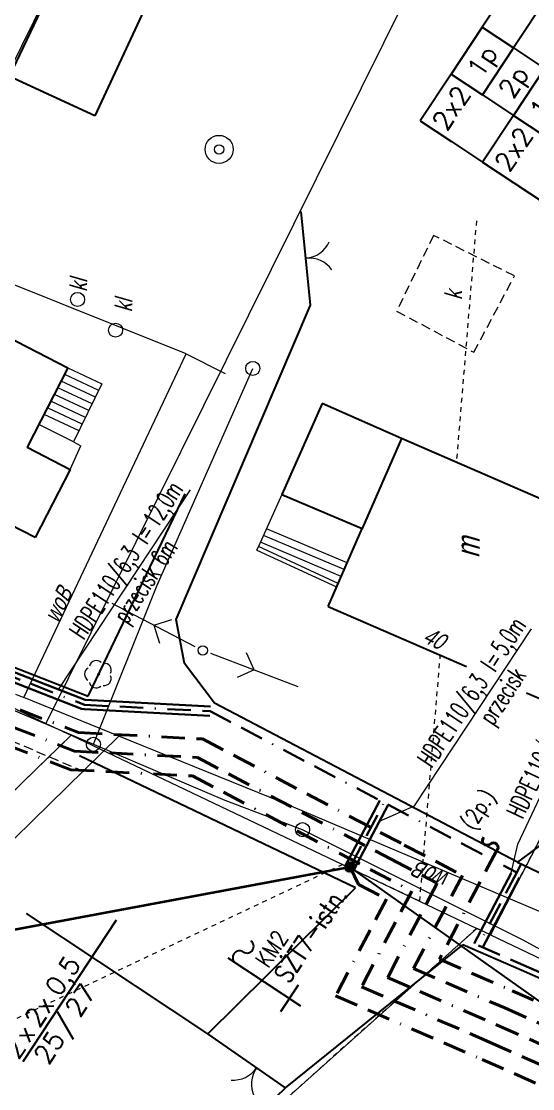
# Model space of a CAD drawing. Header units: millimetres. Extents: x 4848043 to 9699780, y 5827542 to 11659147.
# Drawn here: x 4849545.3 to 4849599.9, y 5830604.8 to 5830718.8 of the extents above; entities that cross this region are included whole.
import ezdxf
from ezdxf.enums import TextEntityAlignment as Align

# ---------------------------------------------------------------- set-up
doc = ezdxf.new("R2010")
doc.units = ezdxf.units.MM
doc.header["$MEASUREMENT"] = 0
for name, pattern in [('0', [0]), ('BORDER', [1.75, 0.5, -0.25, 0.5, -0.25, 0, -0.25]), ('GUZ', [1, 0.5, -0.5]), ('KOU', [1.5, 1, -0.5]), ('SCH', [0]), ('UOK', [1.5, 1, -0.5]), ('UPW', [0])]:
    doc.linetypes.add(name, pattern=pattern)
doc.layers.get('0').update_dxf_attribs({"lineweight": 18})
for name, color, linetype, lineweight in [('EADTD_T_0', 7, '0', 18), ('EBTPO_L_6', 9, '0', 18), ('EBUOA_T_1', 251, '0', 25), ('EBUPP_L_3', 6, '0', 25), ('EDZPD_L_0', 251, '0', 18), ('EUZPU_L_4', 251, 'GUZ', 18), ('SDRPK_L_1', 7, 'KOU', 18), ('SZOPO_T_0', 251, '0', 18), ('SZZPZ_T_0', 251, '0', 15), ('TEL kable doziemne proj.', 32, 'BORDER', 30), ('TEL rury', 6, 'Continuous', 30), ('TEL rury opis', 6, 'Continuous', 20), ('TEL rury opis MONIKA', 6, 'Continuous', 20), ('TES kable doziemne proj.', 4, 'BORDER', 40), ('TES kable napow. proj.', 241, 'LIN_NAPOW_PROJ', 35), ('TES złącza projektowane', 4, 'Continuous', 40), ('UEEPA_T_2', 251, '0', 18), ('UKKOA_T_3', 251, '0', 18), ('UKKOO_T_3', 251, '0', 18), ('UKKPA_L_6', 251, 'UOK', 9), ('UKKPA_T_4', 251, '0', 18), ('UKKPA_T_6', 251, '0', 18), ('UKKPOR_L_0', 36, '0', 18), ('UTTPA_T_2', 34, '0', 18), ('UWWOO_T_0', 251, '0', 18), ('UWWPA_T_2', 251, '0', 18), ('UWWPO_L_0', 162, 'UPW', 18)]:
    doc.layers.add(name, color=color, linetype=linetype, lineweight=lineweight)
for name, color, linetype in [('SZOPO_L_0', 251, 'BGS'), ('TES kable napow. likw.', 9, 'LIN_NAPOW_LIKW'), ('TES opisy kabli abon.', 30, 'Continuous'), ('TES opisy kabli rozdz.', 30, 'Continuous'), ('TES rury', 6, 'Continuous'), ('TES słup. PD', 6, 'Continuous')]:
    doc.layers.add(name, color=color, linetype=linetype)
doc.styles.add('ROMANS', font='simplex.shx')
doc.styles.add('SIMPLEX', font='simplex.shx', dxfattribs={"width": 0.8, "height": 1.5})
doc.styles.get("Standard").update_dxf_attribs({"font": 'txt', "width": 0.8, "oblique": 15})
doc.linetypes.add('BGS', pattern='A,2.5,[133,ltypeshp.shx,S=0.2,R=0,X=0,Y=0],2.5', length=5)
doc.linetypes.add('LIN_NAPOW_LIKW', pattern='A,0.0001,[131,ltypeshp.shx,S=0.1,R=20,X=0.34023,Y=-0.12817],-0.1,[131,ltypeshp.shx,S=0.1,R=200,X=0.35977,Y=0.12817],-0.3,[135,l_napow.shx,S=0.1,R=0,X=-0.4,Y=0],-0.2,[135,l_napow.shx,S=0.1,R=180,X=0.2,Y=0],-0.2', length=0.8001)
doc.linetypes.add('LIN_NAPOW_PROJ', pattern='A,0.0001,-0.4,[136,l_napow.shx,S=0.1,R=0,X=-0.4,Y=0],-0.2,[137,l_napow.shx,S=0.1,R=0,X=-0.2,Y=0],-0.2', length=0.8001)

# ---------------------------------------------------------------- blocks, each defined once
blk = doc.blocks.new('BGB')
at = {"color": 0}
for centre, start, end in [((-1.5, 0.021), 0, 60.404), ((1.5, 0.021), 120, 180.404)]:
    blk.add_arc(centre, 1.5, start, end, dxfattribs=at)
blk = doc.blocks.new('DLI')
at = {"color": 0}
blk.add_circle((0, 0), 0.045, dxfattribs=at)
for centre, start, end in [((0, 0.375), 30.487, 149.918), ((-0.357, 0.116), 102.488, 221.918), ((0.357, 0.116), -41.514, 77.916), ((-0.22, -0.303), 174.489, 293.916), ((0.22, -0.303), -113.512, 5.915)]:
    blk.add_arc(centre, 0.375, start, end, dxfattribs=at)
blk = doc.blocks.new('SLS')
at = {"color": 0}
blk.add_circle((0, 0), 0.25, dxfattribs=at)
blk.add_circle((0, 0), 0.25, dxfattribs=at)
blk = doc.blocks.new('PNN')
at = {"color": 0}
for p, q in [((2.9395, 0.01539), (2.2324, 0.72249)), ((0.4395, 0.01539), (5.4395, 0.01539)), ((2.9395, 0.01539), (2.2324, -0.69171))]:
    blk.add_line(p, q, dxfattribs=at)
blk = doc.blocks.new('UKK')
at = {"color": 0}
blk.add_circle((0, 0), 0.375, dxfattribs=at)
blk = doc.blocks.new('STD')
at = {"color": 0}
for radius in [0.75, 0.25]:
    blk.add_circle((0, 0), radius, dxfattribs=at)
blk = doc.blocks.new('RE-PP')
for centre, start, end in [((0, 0.75), 270, 90), ((0, 0.25), 90, 270)]:
    blk.add_arc(centre, 0.25, start, end)
blk = doc.blocks.new('OB')
at = {"style": 'ROMANS', "width": 0.6}
blk.add_text('l=', height=2, dxfattribs=at).set_placement((9.86, 0.18))
for tag, p in [('OB_TYP', (8.68, 0.18)), ('OB_SW', (11.54, -2.76))]:
    blk.add_attdef(tag, text='', height=2, dxfattribs=at).set_placement(p, align=Align.RIGHT)
blk.add_attdef('OB_DL', (11.91, 0.18), '', height=2, dxfattribs=at)
blk = doc.blocks.new('KB-IWP')
at = {"style": 'SIMPLEX'}
for p in [(-1.218, 0.25), (0.637, 0.25)]:
    blk.add_text('x', height=1, dxfattribs=at).set_placement(p, align=Align.RIGHT)
for tag, p in [('POJ-KAB', (-2.134, 0.25)), ('DL-KAB', (-0.618, -1.25))]:
    blk.add_attdef(tag, text='', height=1, dxfattribs=at).set_placement(p, align=Align.RIGHT)
for tag, p in [('KONS-KAB', (-0.519, 0.25)), ('SR-ZYL', (2.116, 0.25)), ('SEP', (-0.022, -1.25))]:
    blk.add_attdef(tag, text='', height=1, dxfattribs=at).set_placement(p, align=Align.CENTER)
at = {"style": 'SIMPLEX', "flags": 1}
blk.add_attdef('TYP-KAB', text='', height=0.5, dxfattribs=at).set_placement((-6.017, 0.25), align=Align.RIGHT)
blk.add_attdef('REJ-SZAF', (6.387, 0.25), '', height=0.5, dxfattribs=at)
at = {"style": 'SIMPLEX'}
blk.add_attdef('DL-MON', (0.697, -1.25), '', height=1, dxfattribs=at)
blk = doc.blocks.new('*U123')
for p, q in [((6, 0), (0, 0)), ((0, 0), (0, -4)), ((6, 0), (6, -4)), ((12, 0), (6, 0)), ((22, 0), (12, 0)), ((12, 0), (12, -4)), ((22, -4), (22, 0)), ((0, -4), (0, -8)), ((6, -4), (6, -8)), ((12, -4), (6, -4)), ((22, -4), (12, -4)), ((12, -4), (12, -8)), ((22, -8), (22, -4)), ((6, -8), (0, -8)), ((12, -8), (6, -8)), ((22, -8), (12, -8))]:
    blk.add_line(p, q)
at = {"style": 'SIMPLEX'}
for s, p in [('2x2', (3, -2)), ('1p', (9, -2)), ('2p', (9, -6))]:
    blk.add_text(s, height=2, dxfattribs=at).set_placement(p, align=Align.MIDDLE_CENTER)
for tag, p in [('PARA1', (17, -2)), ('PARA2', (17, -6))]:
    blk.add_attdef(tag, text='', height=2, dxfattribs=at).set_placement(p, align=Align.MIDDLE_CENTER)

msp = doc.modelspace()

# ---------------------------------------------------------------- hatches: boundary and pattern name
at = {"layer": 'UTTPA_T_2', "linetype": 'LIN_NAPOW_LIKW'}
h = msp.add_hatch(color=140, dxfattribs=at)
h.paths.add_polyline_path([(4849579.8, 5830628.7, 0.215792), (4849579.84, 5830628.12), (4849580.46, 5830628.45), (4849580.82, 5830627.85, 0.170354), (4849581.11, 5830628.21, 1)])
h.paths.add_polyline_path([(4849580.46, 5830628.45), (4849579.84, 5830628.12, 0.427671), (4849580.82, 5830627.85)])
h = msp.add_hatch(color=140, dxfattribs=at)
h.paths.add_polyline_path([(4849579.95, 5830628.64, 0.215792), (4849579.98, 5830628.2), (4849580.46, 5830628.45), (4849580.73, 5830627.99, 0.170354), (4849580.96, 5830628.26, 1)])
h.paths.add_polyline_path([(4849580.46, 5830628.45), (4849579.98, 5830628.2, 0.427671), (4849580.73, 5830627.99)])

# ---------------------------------------------------------------- linework, layer by layer
at = {"layer": 'EBTPO_L_6', "linetype": '0'}
for p, q in [((4849550.32, 5830681.78), (4849547.22, 5830675.73)), ((4849545.95, 5830673.3), (4849547.22, 5830675.73)), ((4849573.17, 5830668.25), (4849570.67, 5830662.69)), ((4849570.5, 5830662.3), (4849570.67, 5830662.69))]:
    msp.add_line(p, q, dxfattribs=at)
at = {"layer": 'EBTPO_L_6', "linetype": 'SCH'}
for p, q in [((4849553.6, 5830679.36), (4849549.97, 5830681.07)), ((4849550.32, 5830681.78), (4849553.93, 5830680.09)), ((4849552.9, 5830677.93), (4849549.23, 5830679.64)), ((4849553.25, 5830678.65), (4849549.6, 5830680.35)), ((4849553.93, 5830680.09), (4849550.92, 5830673.87)), ((4849552.54, 5830677.22), (4849548.87, 5830678.94)), ((4849551.84, 5830675.77), (4849548.13, 5830677.52)), ((4849552.19, 5830676.48), (4849548.5, 5830678.23)), ((4849551.5, 5830675.06), (4849547.76, 5830676.8)), ((4849550.92, 5830673.87), (4849547.22, 5830675.73)), ((4849545.95, 5830673.3), (4849549.7, 5830671.37)), ((4849550.55, 5830670.91), (4849551.7, 5830673.47)), ((4849550.92, 5830673.87), (4849551.7, 5830673.47)), ((4849573.17, 5830668.25), (4849581.72, 5830664.62)), ((4849579.8, 5830660.23), (4849571.21, 5830663.88)), ((4849580.14, 5830660.96), (4849571.52, 5830664.6)), ((4849581.72, 5830664.62), (4849579.01, 5830658.38)), ((4849579.18, 5830658.76), (4849570.67, 5830662.69)), ((4849579.49, 5830659.49), (4849570.88, 5830663.15)), ((4849570.5, 5830662.3), (4849579.01, 5830658.38))]:
    msp.add_line(p, q, dxfattribs=at)
at = {"layer": 'EBUPP_L_3', "linetype": '0'}
for p, q in [((4849569.52, 5830743.99), (4849553.19, 5830708.71)), ((4849544.06, 5830712.9), (4849548.44, 5830722.1)), ((4849553.19, 5830708.71), (4849544.06, 5830712.9)), ((4849536.97, 5830688.68), (4849550.32, 5830681.78)), ((4849550.32, 5830681.78), (4849545.95, 5830673.3)), ((4849577.46, 5830677.97), (4849573.17, 5830668.25)), ((4849585.92, 5830674.24), (4849577.46, 5830677.97)), ((4849585.92, 5830674.24), (4849581.72, 5830664.62)), ((4849609.54, 5830663.96), (4849585.92, 5830674.24)), ((4849546.8, 5830663.66), (4849528.84, 5830672.94)), ((4849545.95, 5830673.3), (4849550.55, 5830670.91)), ((4849550.55, 5830670.91), (4849546.8, 5830663.66)), ((4849573.17, 5830668.25), (4849581.72, 5830664.62)), ((4849578.09, 5830656.3), (4849581.72, 5830664.62)), ((4849578.09, 5830656.3), (4849592.89, 5830649.86)), ((4849599.27, 5830647.08), (4849601.71, 5830646.02))]:
    msp.add_line(p, q, dxfattribs=at)
at = {"layer": 'EDZPD_L_0', "linetype": '0'}
for p, q in [((4849586.97, 5830800.48), (4849516.91, 5830658.59)), ((4849619.66, 5830788.36), (4849547.97, 5830643.8)), ((4849638.43, 5830704.77), (4849595.45, 5830621.2)), ((4849516.91, 5830658.59), (4849547.97, 5830643.8)), ((4849547.97, 5830643.8), (4849550.66, 5830642.53)), ((4849359.19, 5830456.61), (4849550.66, 5830642.53)), ((4849550.66, 5830642.53), (4849593.98, 5830621.89)), ((4849593.98, 5830621.89), (4849387.52, 5830437.49)), ((4849595.45, 5830621.2), (4849593.98, 5830621.89)), ((4849595.45, 5830621.2), (4849629.27, 5830604.98))]:
    msp.add_line(p, q, dxfattribs=at)
at = {"layer": 'EUZPU_L_4', "linetype": 'GUZ'}
for p, q in [((4849595.45, 5830621.2), (4849638.43, 5830704.77)), ((4849593.94, 5830697.51), (4849591.79, 5830671.68)), ((4849516.91, 5830658.59), (4849547.97, 5830643.8)), ((4849587.89, 5830624.8), (4849590.08, 5830651.06)), ((4849547.97, 5830643.8), (4849550.66, 5830642.53)), ((4849550.66, 5830642.53), (4849529.53, 5830622)), ((4849579.66, 5830628.71), (4849541.68, 5830610.78)), ((4849587.89, 5830624.8), (4849579.66, 5830628.71)), ((4849593.98, 5830621.89), (4849470.21, 5830511.38)), ((4849595.45, 5830621.2), (4849593.98, 5830621.89))]:
    msp.add_line(p, q, dxfattribs=at)
at = {"layer": 'SDRPK_L_1', "linetype": 'KOU'}
msp.add_line((4849533.18, 5830646.7), (4849552, 5830638.66), dxfattribs=at)
at = {"layer": 'SZOPO_L_0', "linetype": 'BGS'}
for p, q in [((4849576.21, 5830688.48), (4849575.21, 5830698.5)), ((4849561.89, 5830654.91), (4849576.21, 5830688.48)), ((4849552.46, 5830646.72), (4849562.83, 5830668.31)), ((4849518.87, 5830659.78), (4849552.46, 5830646.72)), ((4849562.76, 5830650.19), (4849561.89, 5830654.91)), ((4849565.97, 5830645.97), (4849562.76, 5830650.19)), ((4849598.33, 5830628.97), (4849565.97, 5830645.97)), ((4849581.02, 5830626.22), (4849551.56, 5830640.33)), ((4849602.53, 5830632.12), (4849598.33, 5830628.97)), ((4849598.33, 5830628.97), (4849621.55, 5830617.8)), ((4849565.24, 5830610.64), (4849581.02, 5830626.22)), ((4849565.24, 5830610.64), (4849545.9, 5830623.47)), ((4849573.56, 5830604.87), (4849592.47, 5830620.14)), ((4849598.72, 5830617.42), (4849592.47, 5830620.14)), ((4849614.94, 5830610.25), (4849598.72, 5830617.42)), ((4849573.56, 5830604.87), (4849565.24, 5830610.64)), ((4849564.76, 5830596.45), (4849573.56, 5830604.87))]:
    msp.add_line(p, q, dxfattribs=at)
at = {"layer": 'TEL kable doziemne proj.', "ltscale": 5}
msp.add_line((4849598.73, 5830628.78), (4849598.26, 5830627.88), dxfattribs=at)
for points in [[(4849491.59, 5830726.04), (4849467.76, 5830683.08), (4849486.03, 5830674.39), (4849500.74, 5830667.78), (4849518.69, 5830659.31), (4849525.68, 5830656.59), (4849534.63, 5830652.58), (4849552.1, 5830645.78), (4849565.5, 5830645.09), (4849598.26, 5830627.88), (4849594.15, 5830620.06), (4849598.96, 5830617.97), (4849615.21, 5830610.79), (4849627.49, 5830603.81), (4849627.05, 5830599.46)], [(4849580.46, 5830628.45), (4849584.07, 5830635.33)]]:
    msp.add_lwpolyline(points, dxfattribs=at)
at = {"layer": 'TEL rury'}
for p, q in [((4849552.14, 5830646.3), (4849542.61, 5830650.01)), ((4849551.78, 5830645.37), (4849542.25, 5830649.08)), ((4849551.78, 5830645.37), (4849552.09, 5830645.3)), ((4849565.53, 5830645.59), (4849552.14, 5830646.3)), ((4849565.48, 5830644.59), (4849552.09, 5830645.3)), ((4849580.01, 5830628.69), (4849583.63, 5830635.57)), ((4849580.9, 5830628.22), (4849584.51, 5830635.1)), ((4849593.71, 5830620.29), (4849597.66, 5830627.81)), ((4849594.59, 5830619.83), (4849598.54, 5830627.34))]:
    msp.add_line(p, q, dxfattribs=at)
at = {"layer": 'TEL rury opis'}
for p, q in [((4849549.3, 5830647.41), (4849563.41, 5830668.75)), ((4849587.31, 5830634.98), (4849599.82, 5830653.91)), ((4849598.36, 5830630.91), (4849607.24, 5830649.81))]:
    msp.add_line(p, q, dxfattribs=at)
at = {"layer": 'TEL rury opis MONIKA', "linetype": 'ByBlock'}
for p, q in [((4849583.59, 5830633.34), (4849587.31, 5830634.98)), ((4849597.66, 5830627.81), (4849598.36, 5830630.91))]:
    msp.add_line(p, q, dxfattribs=at)
at = {"layer": 'TES kable doziemne proj.', "ltscale": 5}
msp.add_line((4849580.46, 5830628.45), (4849581.34, 5830626.6), dxfattribs=at)
for points in [[(4849489.26, 5830728.02), (4849474.3, 5830701.06), (4849471.53, 5830700.18), (4849460.8, 5830680.86), (4849483.93, 5830669.85), (4849498.65, 5830663.24), (4849516.71, 5830654.71), (4849520.23, 5830653.35), (4849521.17, 5830650.83), (4849522.98, 5830650.13), (4849531.92, 5830646.12), (4849550.61, 5830638.85), (4849563.61, 5830638.18), (4849587.04, 5830625.87), (4849581.67, 5830615.66), (4849595.35, 5830609.73), (4849611.15, 5830602.74), (4849617.94, 5830598.88), (4849617.65, 5830595.99)], [(4849485.39, 5830697.73), (4849482.83, 5830693.44), (4849473.24, 5830699.16), (4849463.58, 5830681.75), (4849484.77, 5830671.66), (4849499.49, 5830665.06), (4849517.5, 5830656.55), (4849521.79, 5830654.88), (4849522.73, 5830652.37), (4849523.75, 5830651.98), (4849532.7, 5830647.96), (4849551.03, 5830640.83), (4849564.15, 5830640.15), (4849584.78, 5830629.31)], [(4849532.4, 5830671.11), (4849523.67, 5830654.2), (4849533.47, 5830649.81), (4849551.46, 5830642.81), (4849564.69, 5830642.13), (4849586.24, 5830630.8)], [(4849586.24, 5830630.8), (4849592.44, 5830627.55), (4849587.22, 5830617.62), (4849596.96, 5830613.39), (4849612.96, 5830606.32), (4849622.19, 5830601.07), (4849622.19, 5830601.07), (4849621.83, 5830597.53)], [(4849596.08, 5830630.18), (4849589.99, 5830618.6), (4849597.76, 5830615.23), (4849613.86, 5830608.11), (4849624.31, 5830602.17), (4849623.92, 5830598.3)], [(4849584.78, 5830629.31), (4849589.74, 5830626.71), (4849584.45, 5830616.64), (4849596.16, 5830611.56), (4849612.06, 5830604.53), (4849620.07, 5830599.97), (4849619.74, 5830596.76)], [(4849581.34, 5830626.6), (4849584.34, 5830625.03), (4849578.9, 5830614.69), (4849594.55, 5830607.9), (4849610.25, 5830600.95), (4849615.82, 5830597.79), (4849615.56, 5830595.22)]]:
    msp.add_lwpolyline(points, dxfattribs=at)
at = {"layer": 'TES kable napow. likw.', "ltscale": 5}
msp.add_line((4849643.71, 5830583.51), (4849580.46, 5830628.45), dxfattribs=at)
at = {"layer": 'TES kable napow. proj.', "ltscale": 5}
msp.add_line((4849580.46, 5830628.45), (4849532.29, 5830619.45), dxfattribs=at)
at = {"layer": 'TES opisy kabli rozdz.'}
msp.add_line((4849555.48, 5830622.76), (4849545.48, 5830607.64), dxfattribs=at)
at = {"layer": 'TES rury', "linetype": 'Continuous'}
for p, q in [((4849567.38, 5830618.75), (4849575.14, 5830613.62)), ((4849574.91, 5830615.82), (4849573.03, 5830612.96))]:
    msp.add_line(p, q, dxfattribs=at)
for centre, start, end in [((4849569.44, 5830619.98), 236.5292, 56.5292), ((4849568.64, 5830618.78), 56.5292, 236.5292)]:
    msp.add_arc(centre, 0.721, start, end, dxfattribs=at)
at = {"layer": 'UKKPA_L_6', "linetype": 'UOK'}
for p, q in [((4849589.36, 5830695.94), (4849585.42, 5830687.85)), ((4849598.01, 5830691.61), (4849589.36, 5830695.94)), ((4849593.66, 5830683.45), (4849598.01, 5830691.61)), ((4849585.42, 5830687.85), (4849593.66, 5830683.45))]:
    msp.add_line(p, q, dxfattribs=at)
at = {"layer": 'UKKPOR_L_0', "linetype": '0'}
for p, q in [((4849559.83, 5830658.55), (4849570.05, 5830681.73)), ((4849553.03, 5830641.56), (4849559.83, 5830658.55)), ((4849567.12, 5830635.55), (4849527.91, 5830652.27)), ((4849575.37, 5830632.44), (4849567.12, 5830635.55)), ((4849598.86, 5830620.68), (4849575.37, 5830632.44)), ((4849630.26, 5830603.54), (4849598.86, 5830620.68))]:
    msp.add_line(p, q, dxfattribs=at)
at = {"layer": 'UWWPO_L_0', "linetype": 'UPW'}
for p, q in [((4849562.93, 5830683.27), (4849542.58, 5830691.46)), ((4849545.59, 5830646.56), (4849562.93, 5830683.27)), ((4849562.93, 5830683.27), (4849567.12, 5830681.2)), ((4849544.7, 5830646.93), (4849545.59, 5830646.56)), ((4849555.76, 5830642.44), (4849545.59, 5830646.56)), ((4849555.76, 5830642.44), (4849532.29, 5830619.45)), ((4849573.22, 5830635.36), (4849555.76, 5830642.44)), ((4849603.59, 5830622.44), (4849573.22, 5830635.36))]:
    msp.add_line(p, q, dxfattribs=at)

# ---------------------------------------------------------------- block references
at = {"layer": 'SZOPO_T_0'}
for p, xscale, yscale, zscale, rotation in [((4849575.72, 5830693.49), 1.999999999657976, 1.999999999657976, 1.999999999657976, 275.7072371907003), ((4849570.47, 5830607.01), 1.99999999972127, 1.99999999972127, 1.99999999972127, 145.2872371997271)]:
    msp.add_blockref('BGB', p, dxfattribs=dict(at, xscale=xscale, yscale=yscale, zscale=zscale, rotation=rotation))
at = {"layer": 'SZZPZ_T_0', "xscale": 2, "yscale": 2, "zscale": 2, "rotation": 88.97723720235952}
msp.add_blockref('DLI', (4849553.58, 5830649.04), dxfattribs=at)
at = {"layer": 'TEL rury opis'}
for p, rotation, values in [((4849553.45, 5830654.5), 56.52915817698229, {'OB_TYP': 'HDPE110/6,3', 'OB_DL': '12,0m', 'OB_SW': 'przecisk 6m'}), ((4849590.64, 5830640.83), 56.52915817698229, {'OB_TYP': 'HDPE110/6,3', 'OB_DL': '5,0m', 'OB_SW': 'przecisk'}), ((4849600.04, 5830635.55), 64.85638137183399, {'OB_TYP': 'HDPE110/6,3', 'OB_DL': '5,0m'})]:
    msp.add_blockref('OB', p, dxfattribs=dict(at, rotation=rotation)).add_auto_attribs(values)
at = {"layer": 'TES opisy kabli abon.', "linetype": 'Continuous', "xscale": 1.999999999546577, "yscale": 1.999999999546577, "zscale": 1.999999999546577, "rotation": 56.52915818062414}
msp.add_blockref('KB-IWP', (4849548.68, 5830612.48), dxfattribs=at).add_auto_attribs({'POJ-KAB': '2', 'KONS-KAB': '2', 'DL-KAB': '25', 'DL-MON': '27', 'SR-ZYL': '0,5', 'SEP': '/'})
at = {"layer": 'TES słup. PD', "rotation": 56.52915818203852}
for p, values in [((4849587.93, 5830708.17), {'PARA1': '40', 'PARA2': 'rez'}), ((4849594.6, 5830703.76), {'PARA1': '42', 'PARA2': 'rez'})]:
    msp.add_blockref('*U123', p, dxfattribs=at).add_auto_attribs(values)
at = {"layer": 'TES złącza projektowane', "xscale": -2.000000000906764, "yscale": 1.999999999923077, "zscale": 2, "rotation": 222.3158037909145}
msp.add_blockref('RE-PP', (4849594.74, 5830631.64), dxfattribs=at)
at = {"layer": 'UEEPA_T_2'}
for name, xscale, yscale, zscale, rotation in [('PNN', 1.999999999661211, 1.999999999661211, 1.999999999661211, 152.4272371944327), ('PNN', 1.999999999970256, 1.999999999970256, 1.999999999970256, 339.0072372147835), ('SLS', 2, 2, 2, 88.97723720235952)]:
    msp.add_blockref(name, (4849564.71, 5830651.6), dxfattribs=dict(at, xscale=xscale, yscale=yscale, zscale=zscale, rotation=rotation))
at = {"layer": 'UKKPA_T_4', "xscale": 2, "yscale": 2, "zscale": 2, "rotation": 88.97723720235952}
for p in [(4849570.05, 5830681.73), (4849553.03, 5830641.56), (4849575.37, 5830632.44)]:
    msp.add_blockref('UKK', p, dxfattribs=at)
at = {"layer": 'UKKPA_T_6', "xscale": 2, "yscale": 2, "zscale": 2, "rotation": 88.97723720235952}
for p in [(4849551.34, 5830689.1), (4849555.4, 5830685.81)]:
    msp.add_blockref('UKK', p, dxfattribs=at)
at = {"layer": 'UTTPA_T_2', "xscale": 2.2, "yscale": 2.2, "zscale": 2, "rotation": 88.97723720235952}
msp.add_blockref('SLS', (4849580.46, 5830628.45), dxfattribs=at)
at = {"layer": 'UWWPA_T_2', "xscale": 2, "yscale": 2, "zscale": 2, "rotation": 88.97723720235952}
msp.add_blockref('STD', (4849566.46, 5830705.13), dxfattribs=at)

# ---------------------------------------------------------------- texts
at = {"layer": 'EADTD_T_0', "insert": (4849589.04, 5830652.06), "char_height": 1.8, "attachment_point": 8, "rotation": 333.3879, "line_spacing_factor": 0.82}
msp.add_mtext('40', dxfattribs=at)
at = {"layer": 'EBUOA_T_1', "insert": (4849594.29, 5830663.65), "char_height": 2.48, "attachment_point": 9, "rotation": 88.9772, "line_spacing_factor": 0.82}
msp.add_mtext('m', dxfattribs=at)
at = {"layer": 'TES rury', "linetype": 'Continuous', "style": 'ROMANS', "width": 0.8}
for s, height, p in [('(2p.)', 1.7, (4849593.57, 5830632.28)), ('SŻT7-istn.', 2, (4849573.89, 5830615.88)), ('KM2', 1.8, (4849571.71, 5830617.54))]:
    msp.add_text(s, height=height, rotation=56.5292, dxfattribs=at).set_placement(p)
at = {"layer": 'UKKOA_T_3', "char_height": 1.8, "attachment_point": 1, "rotation": 88.9772, "line_spacing_factor": 0.82}
for insert in [(4849550.55, 5830689.92), (4849555.37, 5830687.75)]:
    msp.add_mtext('kl', dxfattribs=dict(at, insert=insert))
at = {"layer": 'UKKOO_T_3', "insert": (4849592.39, 5830689.51), "char_height": 1.8, "attachment_point": 8, "rotation": 88.9772, "line_spacing_factor": 0.82}
msp.add_mtext('k', dxfattribs=at)
at = {"layer": 'UWWOO_T_0', "char_height": 1.8, "attachment_point": 8, "line_spacing_factor": 0.82}
for insert, rotation in [((4849550.09, 5830656.08), 64.7218), ((4849589.5, 5830628.43), 156.9567)]:
    msp.add_mtext('woB', dxfattribs=dict(at, insert=insert, rotation=rotation))

doc.saveas('drawing.dxf')
